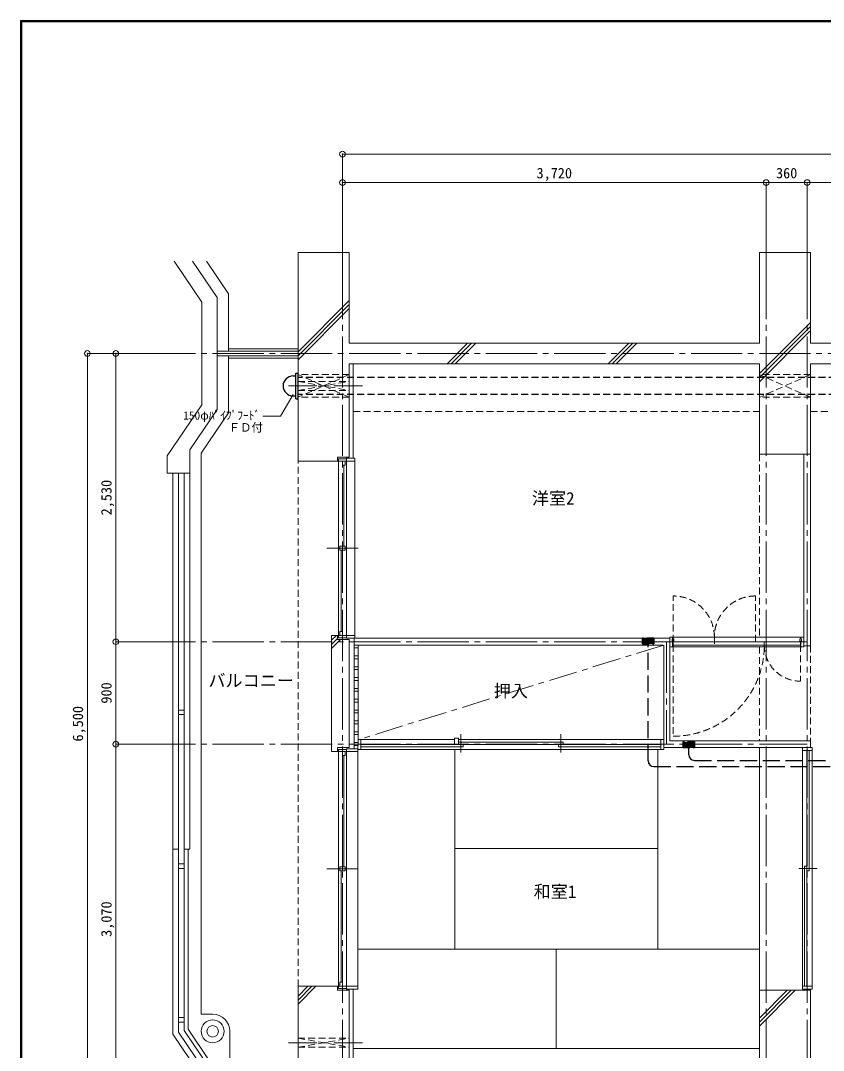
# Model space of a CAD drawing. Units: millimetres at full size, sheet at 1:50. Extents: x -9674 to 9699, y -6794 to 6791.
# Drawn here: x -9674 to -2625, y -2248 to 6791 of the extents above; entities that cross this region are included whole.
import ezdxf
from ezdxf.enums import TextEntityAlignment as Align

# ---------------------------------------------------------------- set-up
doc = ezdxf.new("R2010")
doc.units = ezdxf.units.MM
doc.header["$LTSCALE"] = 50
doc.header["$PDMODE"] = 32
doc.header["$PDSIZE"] = 50
for name, pattern in [('CHAIN1', [8, 5, -1, 1, -1]), ('CHAIN2', [12, 9, -1, 1, -1]), ('DASHED1', [1.8, 1.2, -0.6]), ('DASHED3', [4, 3, -1])]:
    doc.linetypes.add(name, pattern=pattern)
for name, color, linetype, lineweight in [('0-0_図面枠', 7, 'Continuous', 9), ('1-0_芯', 134, 'CHAIN2', 9), ('1-1_躯体', 134, 'Continuous', 9), ('1-2_間仕切', 134, 'Continuous', 9), ('1-3_建具', 134, 'Continuous', 9), ('1-4_仕上げ', 134, 'Continuous', 9), ('1-6_ﾊﾞﾙｺﾆｰ・階段', 134, 'Continuous', 9), ('1-7_その他', 134, 'DASHED1', 9), ('1-8_ハッチ', 134, 'Continuous', 9), ('1-B_寸法', 134, 'Continuous', 9), ('1-C_梁', 134, 'DASHED1', 9), ('2-2', 5, 'DASHED3', 25), ('2-7_その他', 2, 'Continuous', 25), ('2-C', 2, 'DASHED1', 25)]:
    doc.layers.add(name, color=color, linetype=linetype, lineweight=lineweight)
doc.layers.add('1-A_文字', color=134, linetype='Continuous')
doc.styles.add('ＭＳ ゴシック', font='')
doc.styles.get('ＭＳ ゴシック').set_extended_font_data('MS Gothic')

msp = doc.modelspace()

# ---------------------------------------------------------------- linework, layer by layer
at = {"layer": '0-0_図面枠'}
for p, q in [((-9673.92, 6791.43), (-9673.92, -6793.93)), ((-9672.16, 6789.66), (-9672.16, -6792.16)), ((9697.16, 6789.66), (-9672.16, 6789.66)), ((-9670.4, 6787.9), (-9670.4, -6790.4)), ((9695.4, 6787.9), (-9670.4, 6787.9)), ((-9668.64, -6788.64), (-9668.64, 6786.14)), ((-9668.64, 6786.14), (9693.64, 6786.14)), ((-9666.87, 6784.38), (-9666.87, -6786.88)), ((9691.87, 6784.38), (-9666.87, 6784.38)), ((-9665.11, 6782.61), (-9665.11, -6785.11)), ((9690.11, 6782.61), (-9665.11, 6782.61)), ((-9663.35, 6780.85), (-9663.35, -6783.35)), ((9688.35, 6780.85), (-9663.35, 6780.85))]:
    msp.add_line(p, q, dxfattribs=at)
msp.add_lwpolyline([(9698.92, -6793.93), (9698.92, 6791.43), (-9673.92, 6791.43)], dxfattribs=at)
at = {"layer": '1-0_芯'}
for p, q in [((-6847.69, 4619.65), (-6847.69, -4230.35)), ((-3127.69, 4619.65), (-3127.69, -4230.35)), ((-2767.69, 4619.65), (-2767.69, -4230.35)), ((-8587.69, 3869.65), (8317.31, 3869.65)), ((-8587.69, 1339.65), (-2767.69, 1339.65)), ((-4004.19, 1339.65), (-4004.19, 439.65)), ((-8587.69, 439.65), (-2767.69, 439.65))]:
    msp.add_line(p, q, dxfattribs=at)
at = {"layer": '1-1_躯体'}
for p, q in [((-7237.69, 4754.65), (-6787.69, 4754.65)), ((-7237.69, 4754.65), (-7237.69, 2924.65)), ((-6787.69, 4754.65), (-6787.69, 3959.65)), ((-2737.69, 4754.65), (-3187.69, 4754.65)), ((-3187.69, 4754.65), (-3187.69, 3959.65)), ((-2737.69, 4754.65), (-2737.69, 3959.65)), ((-3187.69, 3959.65), (-6787.69, 3959.65)), ((1762.31, 3959.65), (-2737.69, 3959.65)), ((-3187.69, 3779.65), (-6787.69, 3779.65)), ((-6787.69, 3779.65), (-6787.69, 2959.65)), ((-3187.69, 3779.65), (-3187.69, 2984.65)), ((-2737.69, 3779.65), (-2737.69, 2984.65)), ((1762.31, 3779.65), (-2737.69, 3779.65)), ((-2737.69, 2984.65), (-3187.69, 2984.65)), ((-6892.69, 2924.65), (-7237.69, 2924.65)), ((-6892.69, 2959.65), (-6892.69, 2924.65)), ((-6787.69, 2959.65), (-6892.69, 2959.65)), ((-6942.69, 1394.65), (-6942.69, 374.65)), ((-6892.69, 1394.65), (-6942.69, 1394.65)), ((-6892.69, 1359.65), (-6892.69, 1394.65)), ((-6787.69, 1359.65), (-6892.69, 1359.65)), ((-6892.69, 374.65), (-6942.69, 374.65)), ((-6892.69, 409.65), (-6892.69, 374.65)), ((-6787.69, -1720.35), (-6892.69, -1720.35)), ((-6787.69, -1720.35), (-6787.69, -2540.35)), ((-3187.69, -1720.35), (-2737.69, -1720.35)), ((-3187.69, -1720.35), (-3187.69, -2540.35)), ((-2737.69, -1720.35), (-2737.69, -2540.35))]:
    msp.add_line(p, q, dxfattribs=at)
for points in [[(-6787.69, 1359.65), (-6787.69, 409.65), (-6892.69, 409.65)], [(-6892.69, -1720.35), (-6892.69, -1685.35), (-7237.69, -1685.35), (-7237.69, -2725.35)]]:
    msp.add_lwpolyline(points, dxfattribs=at)
at = {"layer": '1-2_間仕切'}
for p, q in [((-2737.69, 2984.65), (-2737.69, 1304.65)), ((-6745.19, 1369.65), (-3974.19, 1369.65)), ((-3974.19, 469.65), (-3974.19, 1369.65)), ((-6745.19, 1309.65), (-4034.19, 1309.65)), ((-6745.19, 1284.65), (-6710.19, 1284.65)), ((-6710.19, 1309.65), (-6710.19, 429.65)), ((-4027.69, 409.65), (-4027.69, 1309.65)), ((-6745.19, 1214.65), (-6710.19, 1214.65)), ((-6745.19, 1189.65), (-6710.19, 1189.65)), ((-6745.19, 1119.65), (-6710.19, 1119.65)), ((-6745.19, 1094.65), (-6710.19, 1094.65)), ((-6745.19, 1024.65), (-6710.19, 1024.65)), ((-6745.19, 999.65), (-6710.19, 999.65)), ((-6745.19, 929.65), (-6710.19, 929.65)), ((-6745.19, 904.65), (-6710.19, 904.65)), ((-6745.19, 834.65), (-6710.19, 834.65)), ((-6745.19, 809.65), (-6710.19, 809.65)), ((-6745.19, 739.65), (-6710.19, 739.65)), ((-6745.19, 714.65), (-6710.19, 714.65)), ((-6745.19, 644.65), (-6710.19, 644.65)), ((-6745.19, 619.65), (-6710.19, 619.65)), ((-6745.19, 549.65), (-6710.19, 549.65)), ((-6745.19, 524.65), (-6710.19, 524.65)), ((-6745.19, 454.65), (-6710.19, 454.65)), ((-3974.19, 469.65), (-2737.69, 469.65)), ((-2737.69, 469.65), (-2737.69, 409.65)), ((-6745.19, 429.65), (-6710.19, 429.65)), ((-6712.69, 399.65), (-6712.69, 429.65)), ((-4027.69, 409.65), (-2737.69, 409.65)), ((-2797.69, -1720.35), (-2797.69, -1710.35)), ((-2737.69, -1720.35), (-2737.69, -1710.35))]:
    msp.add_line(p, q, dxfattribs=at)
msp.add_lwpolyline([(-2797.69, 2984.65), (-2797.69, 1304.65), (-2737.69, 1304.65)], dxfattribs=at)
at = {"layer": '1-3_建具'}
for p, q in [((-6882.69, 2944.65), (-6882.69, 2909.65)), ((-6882.69, 2944.65), (-6812.69, 2944.65)), ((-6812.69, 2924.65), (-6882.69, 2924.65)), ((-6882.69, 1409.65), (-6882.69, 2909.65)), ((-6847.69, 2889.65), (-6847.69, 2924.65)), ((-6823.69, 2889.65), (-6823.69, 2924.65)), ((-6812.69, 2909.65), (-6812.69, 2944.65)), ((-6812.69, 1409.65), (-6812.69, 2909.65)), ((-6740.69, 2924.65), (-6740.69, 1394.65)), ((-6823.69, 2889.65), (-6847.69, 2889.65)), ((-6835.69, 2177.15), (-6835.69, 2889.65)), ((-6847.69, 2142.15), (-6847.69, 2177.15)), ((-6823.69, 2142.15), (-6823.69, 2177.15)), ((-6709.21, 2159.65), (-6986.17, 2159.65)), ((-6871.69, 2142.15), (-6823.69, 2142.15)), ((-6859.69, 1429.65), (-6859.69, 2142.15)), ((-6882.69, 1374.65), (-6882.69, 1409.65)), ((-6812.69, 1394.65), (-6882.69, 1394.65)), ((-6882.69, 1374.65), (-6812.69, 1374.65)), ((-6871.69, 1429.65), (-6847.69, 1429.65)), ((-6871.69, 1429.65), (-6871.69, 1394.65)), ((-6847.69, 1429.65), (-6847.69, 1394.65)), ((-6812.69, 1409.65), (-6812.69, 1394.65)), ((-6740.69, 1394.65), (-6812.69, 1394.65)), ((-6812.69, 1369.65), (-6812.69, 1394.65)), ((-6740.69, 1369.65), (-6812.69, 1369.65)), ((-6740.69, 1369.65), (-6740.69, 1394.65)), ((-3974.19, 1379.65), (-3949.19, 1379.65)), ((-3974.19, 1294.65), (-3974.19, 1379.65)), ((-3939.19, 1364.65), (-3954.19, 1364.65)), ((-3954.19, 1364.65), (-3954.19, 1344.65)), ((-3949.19, 1364.65), (-3949.19, 1379.65)), ((-2822.69, 1379.65), (-3949.19, 1379.65)), ((-3939.19, 1344.65), (-3939.19, 1364.65)), ((-2832.69, 1344.65), (-2832.69, 1364.65)), ((-2817.69, 1364.65), (-2832.69, 1364.65)), ((-2822.69, 1379.65), (-2797.69, 1379.65)), ((-2822.69, 1364.65), (-2822.69, 1379.65)), ((-2817.69, 1344.65), (-2817.69, 1364.65)), ((-2797.69, 1294.65), (-2797.69, 1379.65)), ((-3974.19, 1294.65), (-3949.19, 1294.65)), ((-3954.19, 1344.65), (-3939.19, 1344.65)), ((-3949.19, 1344.65), (-3949.19, 1294.65)), ((-3949.19, 1294.65), (-2822.69, 1294.65)), ((-3944.19, 1339.65), (-3944.19, 1309.65)), ((-2827.69, 1339.65), (-3944.19, 1339.65)), ((-3944.19, 1309.65), (-2827.69, 1309.65)), ((-2817.69, 1344.65), (-2832.69, 1344.65)), ((-2827.69, 1309.65), (-2827.69, 1339.65)), ((-2822.69, 1344.65), (-2822.69, 1294.65)), ((-2822.69, 1294.65), (-2797.69, 1294.65)), ((-6710.19, 479.65), (-6687.69, 479.65)), ((-6687.69, 479.65), (-6687.69, 394.65)), ((-5864.35, 479.65), (-6687.69, 479.65)), ((-4052.69, 479.65), (-5829.35, 479.65)), ((-4911.02, 457.15), (-5829.35, 457.15)), ((-5809.35, 527.15), (-5809.35, 367.15)), ((-4931.02, 527.15), (-4931.02, 367.15)), ((-4911.02, 437.15), (-4911.02, 457.15)), ((-4052.69, 479.65), (-4027.69, 479.65)), ((-4052.69, 479.65), (-4052.69, 394.65)), ((-4027.69, 479.65), (-4027.69, 394.65)), ((-6882.69, 394.65), (-6882.69, 359.65)), ((-6882.69, 394.65), (-6812.69, 394.65)), ((-6812.69, 374.65), (-6882.69, 374.65)), ((-6847.69, 339.65), (-6847.69, 374.65)), ((-6823.69, 339.65), (-6823.69, 374.65)), ((-6712.69, 399.65), (-6812.69, 399.65)), ((-6812.69, 399.65), (-6812.69, 374.65)), ((-6812.69, 359.65), (-6812.69, 394.65)), ((-6712.69, 374.65), (-6812.69, 374.65)), ((-6812.69, -1670.35), (-6812.69, 374.65)), ((-6712.69, 399.65), (-6712.69, 374.65)), ((-6712.69, 394.65), (-6687.69, 394.65)), ((-6712.69, 374.65), (-6712.69, -1685.35)), ((-5789.35, 437.15), (-6687.69, 437.15)), ((-5789.35, 417.15), (-6687.69, 417.15)), ((-6687.69, 394.65), (-4052.69, 394.65)), ((-5829.35, 437.15), (-4911.02, 437.15)), ((-5789.35, 417.15), (-5789.35, 437.15)), ((-4951.02, 417.15), (-4951.02, 437.15)), ((-4951.02, 437.15), (-4052.69, 437.15)), ((-4052.69, 417.15), (-4951.02, 417.15)), ((-4052.69, 394.65), (-4027.69, 394.65)), ((-2810.19, 409.65), (-2725.19, 409.65)), ((-2810.19, 384.65), (-2810.19, 409.65)), ((-2810.19, 384.65), (-2725.19, 384.65)), ((-2810.19, -1685.35), (-2810.19, 384.65)), ((-2771.02, -670.35), (-2771.02, 384.65)), ((-2751.02, 384.65), (-2751.02, -670.35)), ((-2725.19, 384.65), (-2725.19, 409.65)), ((-2725.19, 384.65), (-2725.19, -1685.35)), ((-6882.69, -1670.35), (-6882.69, 359.65)), ((-6823.69, 339.65), (-6847.69, 339.65)), ((-6835.69, -637.85), (-6835.69, 339.65)), ((-2771.02, -630.35), (-2791.02, -630.35)), ((-2791.02, -630.35), (-2791.02, -1685.35)), ((-2771.02, -1685.35), (-2771.02, -630.35)), ((-6709.21, -655.35), (-6986.17, -655.35)), ((-6871.69, -672.85), (-6871.69, -637.85)), ((-6871.69, -637.85), (-6823.69, -637.85)), ((-6871.69, -672.85), (-6823.69, -672.85)), ((-6859.69, -1650.35), (-6859.69, -672.85)), ((-6847.69, -672.85), (-6847.69, -637.85)), ((-6823.69, -672.85), (-6823.69, -637.85)), ((-2681.02, -650.35), (-2841.02, -650.35)), ((-2751.02, -670.35), (-2771.02, -670.35)), ((-6882.69, -1705.35), (-6882.69, -1670.35)), ((-6812.69, -1685.35), (-6882.69, -1685.35)), ((-6882.69, -1705.35), (-6812.69, -1705.35)), ((-6871.69, -1650.35), (-6847.69, -1650.35)), ((-6871.69, -1650.35), (-6871.69, -1685.35)), ((-6847.69, -1650.35), (-6847.69, -1685.35)), ((-6812.69, -1670.35), (-6812.69, -1685.35)), ((-6712.69, -1685.35), (-6812.69, -1685.35)), ((-6712.69, -1710.35), (-6712.69, -1685.35)), ((-2810.19, -1685.35), (-2725.19, -1685.35)), ((-2725.19, -1685.35), (-2725.19, -1710.35))]:
    msp.add_line(p, q, dxfattribs=at)
at = {"layer": '1-3_建具', "linetype": 'DASHED1'}
for p, q in [((-3944.19, 1339.65), (-3944.19, 1741.15)), ((-3221.19, 1339.65), (-3221.19, 1741.15)), ((-3582.69, 1379.65), (-3582.69, 1309.65)), ((-3944.19, 1309.65), (-3944.19, 509.65)), ((-3144.19, 1309.65), (-3144.19, 1339.65)), ((-2827.69, 1309.65), (-2827.69, 993.15))]:
    msp.add_line(p, q, dxfattribs=at)
at = {"layer": '1-3_建具'}
for points in [[(-6740.69, 2924.65), (-6812.69, 2924.65), (-6812.69, 2949.65)], [(-6740.69, 2924.65), (-6740.69, 2949.65), (-6812.69, 2949.65)], [(-6871.69, 2142.15), (-6871.69, 2177.15), (-6823.69, 2177.15)], [(-6712.69, -1710.35), (-6812.69, -1710.35), (-6812.69, -1685.35)], [(-2810.19, -1685.35), (-2810.19, -1710.35), (-2725.19, -1710.35)]]:
    msp.add_lwpolyline(points, dxfattribs=at)
msp.add_lwpolyline([(-5864.35, 437.15), (-5864.35, 492.15), (-5829.35, 492.15), (-5829.35, 437.15)], close=True, dxfattribs=at)
at = {"layer": '1-3_建具', "linetype": 'DASHED1'}
for centre, radius, start, end in [((-3944.19, 1379.65), 361.5, 0, 90), ((-3221.19, 1379.65), 361.5, 90, 180), ((-3944.19, 1309.65), 800, 270, 0), ((-2827.69, 1309.65), 316.5, 180, 270)]:
    msp.add_arc(centre, radius, start, end, dxfattribs=at)
at = {"layer": '1-4_仕上げ'}
for p, q in [((-5861.44, -1359), (-5861.44, 394.65)), ((-4078.94, -1359), (-4078.94, 394.65)), ((-3187.69, 409.65), (-3187.69, -1720.35)), ((-5861.44, -474.68), (-4078.94, -474.68)), ((-6712.69, -1359), (-3187.69, -1359)), ((-4970.19, -2230.35), (-4970.19, -1359)), ((-6752.69, -2230.35), (-3187.69, -2230.35))]:
    msp.add_line(p, q, dxfattribs=at)
at = {"layer": '1-6_ﾊﾞﾙｺﾆｰ・階段'}
for p, q in [((-8326.65, 4679.6), (-8082.69, 4319.65)), ((-8163.57, 4679.6), (-7947.69, 4361.09)), ((-8042.76, 4679.6), (-7847.69, 4391.79)), ((-7947.69, 3378.21), (-7947.69, 4361.09)), ((-7847.69, 4391.79), (-7847.69, 3889.65)), ((-8082.69, 3419.65), (-8082.69, 4319.65)), ((-7237.69, 3889.65), (-7947.69, 3889.65)), ((-7237.69, 3909.65), (-7847.69, 3909.65)), ((-7237.69, 3849.65), (-7947.69, 3849.65)), ((-7847.69, 3849.65), (-7847.69, 3347.52)), ((-7237.69, 3829.65), (-7847.69, 3829.65)), ((-8187.69, 3024.11), (-7947.69, 3378.21)), ((-8087.69, 2993.42), (-7847.69, 3347.52)), ((-8187.69, -480.35), (-8187.69, 3024.11)), ((-8087.69, -1930.35), (-8087.69, 2993.42)), ((-8387.69, 2819.65), (-8187.69, 2819.65)), ((-8337.69, -2104.35), (-8337.69, 2819.65)), ((-8287.69, -2088.99), (-8287.69, 2819.65)), ((-8237.69, -2073.64), (-8237.69, 2819.65)), ((-8287.69, 739.65), (-8237.69, 739.65)), ((-8287.69, 699.65), (-8237.69, 699.65)), ((-8287.69, -480.35), (-8337.69, -480.35)), ((-8187.69, -480.35), (-8237.69, -480.35)), ((-8202.69, -2062.89), (-8202.69, -480.35)), ((-8287.69, -610.35), (-8237.69, -610.35)), ((-8287.69, -650.35), (-8237.69, -650.35)), ((-8287.69, -1960.35), (-8237.69, -1960.35)), ((-7987.69, -1930.35), (-8087.69, -1930.35)), ((-8287.69, -2000.35), (-8237.69, -2000.35)), ((-8237.69, -2073.64), (-8029.68, -2380.35)), ((-8202.69, -2062.89), (-8011.13, -2345.35)), ((-8337.69, -2104.35), (-8082.69, -2480.35)), ((-8287.69, -2088.99), (-8056.18, -2430.35)), ((-7837.69, -2080.35), (-7837.69, -2345.35))]:
    msp.add_line(p, q, dxfattribs=at)
msp.add_lwpolyline([(-8387.69, 2819.65), (-8387.69, 2969.65), (-8082.69, 3419.65)], dxfattribs=at)
for radius in [100, 50]:
    msp.add_circle((-7987.69, -2080.35), radius, dxfattribs=at)
msp.add_arc((-7987.69, -2080.35), 150, 0, 90, dxfattribs=at)
at = {"layer": '1-7_その他'}
for p, q in [((-6787.69, 3484.65), (-7237.69, 3685.03)), ((-6787.69, 3684.65), (-7237.69, 3485.82)), ((-6787.69, 3684.65), (-7237.69, 3684.65)), ((-7237.69, 3544.65), (-6787.69, 3624.65)), ((-7237.69, 3624.65), (-6787.69, 3544.65)), ((-7237.69, 3624.65), (-6787.69, 3624.65)), ((-2737.69, 3684.65), (-3187.69, 3484.28)), ((-2737.69, 3684.65), (-3187.69, 3684.65)), ((-2737.69, 3484.65), (-3187.69, 3683.49)), ((-7237.69, 3544.65), (-6787.69, 3544.65)), ((-6787.69, 3484.65), (-7237.69, 3484.65)), ((-2737.69, 3484.65), (-3187.69, 3484.65)), ((-7237.69, -2220.35), (-6787.69, -2140.35)), ((-7237.69, -2140.35), (-6787.69, -2220.35)), ((-7237.69, -2140.35), (-6787.69, -2140.35)), ((-7237.69, -2220.35), (-6787.69, -2220.35))]:
    msp.add_line(p, q, dxfattribs=at)
at = {"layer": '1-7_その他', "linetype": 'CHAIN1'}
for p, q in [((-6672.69, 3584.65), (-7337.69, 3584.65)), ((-4027.69, 1309.65), (-6710.19, 479.65)), ((-6672.69, -2180.35), (-7337.69, -2180.35))]:
    msp.add_line(p, q, dxfattribs=at)
at = {"layer": '1-8_ハッチ'}
for p, q in [((-7237.69, 3885.19), (-6787.69, 4335.19)), ((-7237.69, 3849.83), (-6787.69, 4299.83)), ((-7237.69, 3814.48), (-6787.69, 4264.48)), ((-3187.69, 3692.55), (-2737.69, 4142.55)), ((-3187.69, 3657.19), (-2737.69, 4107.19)), ((-3187.69, 3621.84), (-2737.69, 4071.84)), ((-5929.01, 3779.65), (-5749.01, 3959.65)), ((-5893.66, 3779.65), (-5713.66, 3959.65)), ((-5858.3, 3779.65), (-5678.3, 3959.65)), ((-4514.8, 3779.65), (-4334.8, 3959.65)), ((-4479.44, 3779.65), (-4299.44, 3959.65)), ((-4444.09, 3779.65), (-4264.09, 3959.65)), ((-6752.69, 3779.65), (-6752.69, 2949.65)), ((-6942.69, 1351.76), (-6899.8, 1394.65)), ((-6942.69, 1316.41), (-6892.69, 1366.41)), ((-6942.69, 1281.05), (-6864.09, 1359.65)), ((-6745.19, 1369.65), (-6745.19, 399.65)), ((-7237.69, -1842.37), (-7080.66, -1685.35)), ((-7237.69, -1807.02), (-7116.02, -1685.35)), ((-7237.69, -1771.66), (-7151.37, -1685.35)), ((-6752.69, -1710.35), (-6752.69, -2505.35)), ((-3187.69, -2035.02), (-2873.02, -1720.35)), ((-3187.69, -1999.66), (-2908.37, -1720.35)), ((-3187.69, -1964.3), (-2943.73, -1720.35))]:
    msp.add_line(p, q, dxfattribs=at)
at = {"layer": '1-B_寸法'}
for p, q in [((-6847.69, 5619.65), (-6847.69, 4619.65)), ((-6847.69, 5619.65), (6652.31, 5619.65)), ((-6847.69, 5369.65), (-3127.69, 5369.65)), ((-3127.69, 5369.65), (-2767.69, 5369.65)), ((-3127.69, 5369.65), (-3127.69, 4619.65)), ((-2767.69, 5369.65), (-487.69, 5369.65)), ((-2767.69, 5369.65), (-2767.69, 4619.65)), ((-9087.69, 3869.65), (-9087.69, -2630.35)), ((-9087.69, 3869.65), (-8587.69, 3869.65)), ((-8837.69, 3869.65), (-8837.69, 1339.65)), ((-8837.69, 1339.65), (-8837.69, 439.65)), ((-8837.69, 1339.65), (-8587.69, 1339.65)), ((-8837.69, 439.65), (-8837.69, -2630.35)), ((-8837.69, 439.65), (-8587.69, 439.65))]:
    msp.add_line(p, q, dxfattribs=at)
for p in [(-6847.69, 5619.65), (-6847.69, 5369.65), (-3127.69, 5369.65), (-2767.69, 5369.65), (-9087.69, 3869.65), (-8837.69, 3869.65), (-8837.69, 1339.65), (-8837.69, 439.65)]:
    msp.add_point(p, dxfattribs=at)
at = {"layer": '1-C_梁'}
for p, q in [((-6752.69, 3359.65), (-3187.69, 3359.65)), ((-2737.69, 3359.65), (-487.69, 3359.65)), ((-3187.69, 2984.65), (-3187.69, 1379.65)), ((-7237.69, -1685.35), (-7237.69, 2924.65)), ((-3187.69, 1294.65), (-3187.69, 469.65)), ((-2737.69, 1304.65), (-2737.69, 469.65))]:
    msp.add_line(p, q, dxfattribs=at)
at = {"layer": '2-2', "color": 4, "linetype": 'DASHED1', "lineweight": 35}
for p, q in [((-4214.84, 1319.65), (-4114.84, 1369.65)), ((-4214.84, 1369.65), (-4114.84, 1319.65)), ((-4114.84, 1369.65), (-4214.84, 1369.65)), ((-4214.84, 1369.65), (-4214.84, 1319.65)), ((-4114.84, 1369.65), (-4114.84, 1319.65)), ((-4214.84, 1319.65), (-4114.84, 1319.65)), ((-3857.81, 409.65), (-3757.81, 459.65)), ((-3857.81, 459.65), (-3757.81, 409.65)), ((-3757.81, 459.65), (-3857.81, 459.65)), ((-3857.81, 459.65), (-3857.81, 409.65)), ((-3757.81, 459.65), (-3757.81, 409.65)), ((-3857.81, 409.65), (-3757.81, 409.65))]:
    msp.add_line(p, q, dxfattribs=at)
at = {"layer": '2-2'}
for p, q in [((-4164.84, 293.01), (-4164.84, 1319.65)), ((-3807.81, 347.96), (-3807.81, 409.65)), ((-3757.81, 297.96), (-1421.45, 297.96)), ((-4114.84, 243.01), (-1307.1, 243.01))]:
    msp.add_line(p, q, dxfattribs=at)
at = {"layer": '2-2', "linetype": 'Continuous'}
for centre in [(-4114.84, 293.01), (-3757.81, 347.96)]:
    msp.add_arc(centre, 50, 180, 270, dxfattribs=at)
at = {"layer": '2-2', "color": 150}
for points in [[(-4214.84, 1369.65), (-4114.84, 1369.65), (-4214.84, 1319.65), (-4114.84, 1319.65)], [(-3857.81, 459.65), (-3757.81, 459.65), (-3857.81, 409.65), (-3757.81, 409.65)]]:
    msp.add_solid(points, dxfattribs=at)
at = {"layer": '2-7_その他'}
for p, q in [((-7281.41, 3672.03), (-7257.41, 3672.03)), ((-7257.41, 3696.9), (-7237.41, 3696.9)), ((-7257.41, 3471.9), (-7257.41, 3696.9)), ((-7257.41, 3484.4), (-7257.41, 3684.4)), ((-7237.41, 3471.9), (-7237.41, 3696.9)), ((-7281.41, 3497.03), (-7257.41, 3497.03)), ((-7257.41, 3471.9), (-7237.41, 3471.9))]:
    msp.add_line(p, q, dxfattribs=at)
at = {"layer": '2-7_その他', "color": 7, "lineweight": 9}
for p in [(-7280.71, 3509.78), (-7546.03, 3318)]:
    msp.add_line(p, (-7391.43, 3318), dxfattribs=at)
at = {"layer": '2-7_その他'}
msp.add_arc((-7281.41, 3584.53), 87.5, 90, 270, dxfattribs=at)
at = {"layer": '2-C'}
for p, q in [((812.31, 3659.53), (-7237.41, 3659.53)), ((812.31, 3509.53), (-7237.41, 3509.53))]:
    msp.add_line(p, q, dxfattribs=at)

# ---------------------------------------------------------------- texts
at = {"layer": '1-A_文字', "style": 'ＭＳ ゴシック'}
for s, p in [('洋室2', (-5184.79, 2510.35)), ('バルコニー', (-8024.7, 910.41)), ('押入', (-5518.94, 819.65)), ('和室1', (-5169.03, -942.04))]:
    msp.add_text(s, height=110, dxfattribs=at).set_placement(p, align=Align.BOTTOM_LEFT)
at = {"layer": '1-B_寸法', "style": 'ＭＳ ゴシック'}
for s, p in [('3,720', (-5143.94, 5379.65)), ('360', (-3041.44, 5379.65))]:
    msp.add_text(s, height=91.64, dxfattribs=at).set_placement(p, align=Align.BOTTOM_LEFT)
for s, p in [('2,530', (-8847.69, 2448.4)), ('900', (-8847.69, 795.9)), ('6,500', (-9097.69, 463.4)), ('3,070', (-8847.69, -1251.6))]:
    msp.add_text(s, height=91.64, rotation=90, dxfattribs=at).set_placement(p, align=Align.BOTTOM_LEFT)
at = {"layer": '2-7_その他', "color": 7, "style": 'ＭＳ ゴシック'}
for s, p in [('150φﾊﾟｲﾌﾟﾌｰﾄﾞ', (-8246.65, 3266.94)), ('ＦＤ付', (-7846.65, 3161.02))]:
    msp.add_text(s, height=73.31, dxfattribs=at).set_placement(p, align=Align.BOTTOM_LEFT)

doc.saveas('drawing.dxf')
